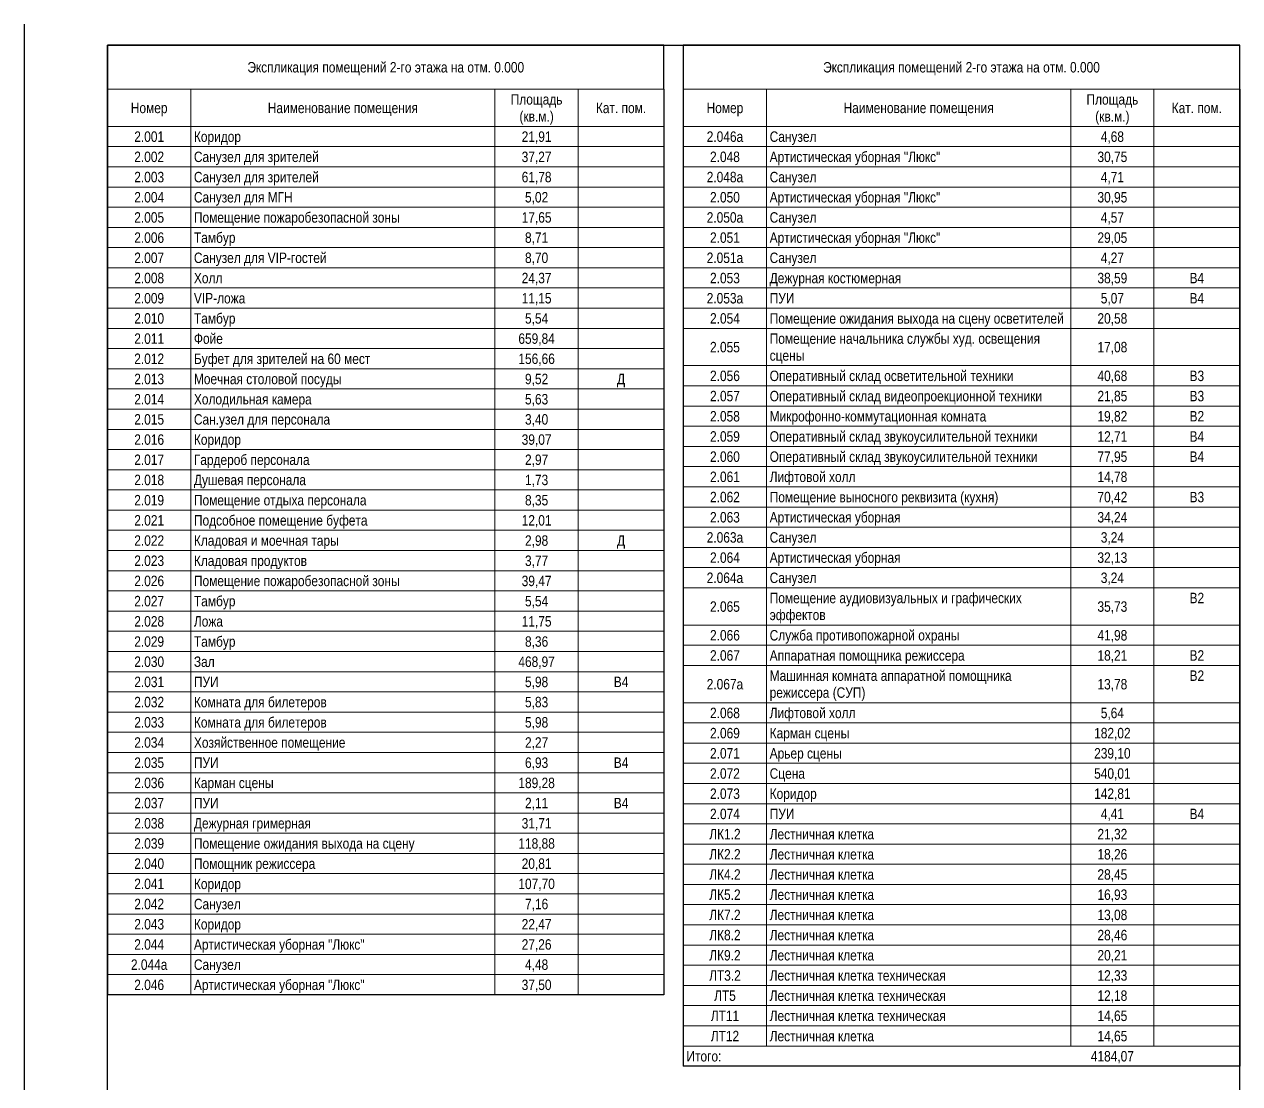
# Paper-space layout 'Экспликация 2 этаж' of a CAD drawing. Header units: millimetres. Extents: x 0 to 297, y 0 to 420.
# Drawn here: x 0 to 292, y 165.5 to 420 of the extents above; entities that cross this region are included whole.
import ezdxf

# ---------------------------------------------------------------- set-up
doc = ezdxf.new("R2010")
doc.units = ezdxf.units.MM
for name, color, linetype, lineweight in [('Графика спецификации', 7, 'Continuous', 9), ('Обычные линии', 7, 'Continuous', 25), ('Тонкие линии', 7, 'Continuous', 18)]:
    doc.layers.add(name, color=color, linetype=linetype, lineweight=lineweight)
doc.styles.add('Arial Narrow_3', font='Arial Narrow.ttf', dxfattribs={"height": 2.5})

psp = doc.layouts.new('Экспликация 2 этаж')

# ---------------------------------------------------------------- linework, layer by layer
for p, q in [((0, 420), (0, 0)), ((20, 5), (20, 415)), ((20, 415), (292, 415)), ((292, 5), (292, 415))]:
    psp.add_line(p, q)
at = {"layer": 'Обычные линии'}
for p, q in [((20, 415), (20, 404.42)), ((153.67, 415), (20, 415)), ((153.67, 404.42), (153.67, 415)), ((158.33, 415), (158.33, 404.42)), ((292, 415), (158.33, 415)), ((292, 404.42), (292, 415)), ((20, 404.42), (20, 186.83)), ((153.67, 404.42), (153.67, 186.83)), ((158.33, 404.42), (158.33, 169.68)), ((292, 404.42), (292, 169.68)), ((153.67, 186.83), (20, 186.83)), ((292, 169.68), (158.33, 169.68))]:
    psp.add_line(p, q, dxfattribs=at)
at = {"layer": 'Тонкие линии', "lineweight": 9}
for p, q in [((20, 404.42), (153.67, 404.42)), ((40, 404.42), (40, 395.46)), ((113.08, 404.42), (113.08, 395.46)), ((133.08, 404.42), (133.08, 395.46)), ((158.33, 404.42), (292, 404.42)), ((178.33, 404.42), (178.33, 395.46)), ((251.41, 404.42), (251.41, 395.46)), ((271.41, 404.42), (271.41, 395.46)), ((40, 395.46), (20, 395.46)), ((113.08, 395.46), (40, 395.46)), ((40, 395.46), (40, 390.61)), ((133.08, 395.46), (113.08, 395.46)), ((113.08, 395.46), (113.08, 390.61)), ((153.67, 395.46), (133.08, 395.46)), ((133.08, 395.46), (133.08, 390.61)), ((178.33, 395.46), (158.33, 395.46)), ((251.41, 395.46), (178.33, 395.46)), ((178.33, 395.46), (178.33, 390.61)), ((271.41, 395.46), (251.41, 395.46)), ((251.41, 395.46), (251.41, 390.61)), ((292, 395.46), (271.41, 395.46)), ((271.41, 395.46), (271.41, 390.61)), ((40, 390.61), (20, 390.61)), ((113.08, 390.61), (40, 390.61)), ((40, 390.61), (40, 385.76)), ((133.08, 390.61), (113.08, 390.61)), ((113.08, 390.61), (113.08, 385.76)), ((153.67, 390.61), (133.08, 390.61)), ((133.08, 390.61), (133.08, 385.76)), ((178.33, 390.61), (158.33, 390.61)), ((251.41, 390.61), (178.33, 390.61)), ((178.33, 390.61), (178.33, 385.76)), ((271.41, 390.61), (251.41, 390.61)), ((251.41, 390.61), (251.41, 385.76)), ((292, 390.61), (271.41, 390.61)), ((271.41, 390.61), (271.41, 385.76)), ((40, 385.76), (20, 385.76)), ((113.08, 385.76), (40, 385.76)), ((40, 385.76), (40, 380.91)), ((133.08, 385.76), (113.08, 385.76)), ((113.08, 385.76), (113.08, 380.91)), ((153.67, 385.76), (133.08, 385.76)), ((133.08, 385.76), (133.08, 380.91)), ((178.33, 385.76), (158.33, 385.76)), ((251.41, 385.76), (178.33, 385.76)), ((178.33, 385.76), (178.33, 380.91)), ((271.41, 385.76), (251.41, 385.76)), ((251.41, 385.76), (251.41, 380.91)), ((292, 385.76), (271.41, 385.76)), ((271.41, 385.76), (271.41, 380.91)), ((40, 380.91), (20, 380.91)), ((113.08, 380.91), (40, 380.91)), ((40, 380.91), (40, 376.06)), ((133.08, 380.91), (113.08, 380.91)), ((113.08, 380.91), (113.08, 376.06)), ((153.67, 380.91), (133.08, 380.91)), ((133.08, 380.91), (133.08, 376.06)), ((178.33, 380.91), (158.33, 380.91)), ((251.41, 380.91), (178.33, 380.91)), ((178.33, 380.91), (178.33, 376.06)), ((271.41, 380.91), (251.41, 380.91)), ((251.41, 380.91), (251.41, 376.06)), ((292, 380.91), (271.41, 380.91)), ((271.41, 380.91), (271.41, 376.06)), ((40, 376.06), (20, 376.06)), ((113.08, 376.06), (40, 376.06)), ((40, 376.06), (40, 371.2)), ((133.08, 376.06), (113.08, 376.06)), ((113.08, 376.06), (113.08, 371.2)), ((153.67, 376.06), (133.08, 376.06)), ((133.08, 376.06), (133.08, 371.2)), ((178.33, 376.06), (158.33, 376.06)), ((251.41, 376.06), (178.33, 376.06)), ((178.33, 376.06), (178.33, 371.2)), ((271.41, 376.06), (251.41, 376.06)), ((251.41, 376.06), (251.41, 371.2)), ((292, 376.06), (271.41, 376.06)), ((271.41, 376.06), (271.41, 371.2)), ((40, 371.2), (20, 371.2)), ((113.08, 371.2), (40, 371.2)), ((40, 371.2), (40, 366.35)), ((133.08, 371.2), (113.08, 371.2)), ((113.08, 371.2), (113.08, 366.35)), ((153.67, 371.2), (133.08, 371.2)), ((133.08, 371.2), (133.08, 366.35)), ((178.33, 371.2), (158.33, 371.2)), ((251.41, 371.2), (178.33, 371.2)), ((178.33, 371.2), (178.33, 366.35)), ((271.41, 371.2), (251.41, 371.2)), ((251.41, 371.2), (251.41, 366.35)), ((292, 371.2), (271.41, 371.2)), ((271.41, 371.2), (271.41, 366.35)), ((40, 366.35), (20, 366.35)), ((113.08, 366.35), (40, 366.35)), ((40, 366.35), (40, 361.5)), ((133.08, 366.35), (113.08, 366.35)), ((113.08, 366.35), (113.08, 361.5)), ((153.67, 366.35), (133.08, 366.35)), ((133.08, 366.35), (133.08, 361.5)), ((178.33, 366.35), (158.33, 366.35)), ((251.41, 366.35), (178.33, 366.35)), ((178.33, 366.35), (178.33, 361.5)), ((271.41, 366.35), (251.41, 366.35)), ((251.41, 366.35), (251.41, 361.5)), ((292, 366.35), (271.41, 366.35)), ((271.41, 366.35), (271.41, 361.5)), ((40, 361.5), (20, 361.5)), ((113.08, 361.5), (40, 361.5)), ((40, 361.5), (40, 356.65)), ((133.08, 361.5), (113.08, 361.5)), ((113.08, 361.5), (113.08, 356.65)), ((153.67, 361.5), (133.08, 361.5)), ((133.08, 361.5), (133.08, 356.65)), ((178.33, 361.5), (158.33, 361.5)), ((251.41, 361.5), (178.33, 361.5)), ((178.33, 361.5), (178.33, 356.65)), ((271.41, 361.5), (251.41, 361.5)), ((251.41, 361.5), (251.41, 356.65)), ((292, 361.5), (271.41, 361.5)), ((271.41, 361.5), (271.41, 356.65)), ((40, 356.65), (20, 356.65)), ((113.08, 356.65), (40, 356.65)), ((40, 356.65), (40, 351.8)), ((133.08, 356.65), (113.08, 356.65)), ((113.08, 356.65), (113.08, 351.8)), ((153.67, 356.65), (133.08, 356.65)), ((133.08, 356.65), (133.08, 351.8)), ((178.33, 356.65), (158.33, 356.65)), ((251.41, 356.65), (178.33, 356.65)), ((178.33, 356.65), (178.33, 351.8)), ((271.41, 356.65), (251.41, 356.65)), ((251.41, 356.65), (251.41, 351.8)), ((292, 356.65), (271.41, 356.65)), ((271.41, 356.65), (271.41, 351.8)), ((40, 351.8), (20, 351.8)), ((113.08, 351.8), (40, 351.8)), ((40, 351.8), (40, 346.94)), ((133.08, 351.8), (113.08, 351.8)), ((113.08, 351.8), (113.08, 346.94)), ((153.67, 351.8), (133.08, 351.8)), ((133.08, 351.8), (133.08, 346.94)), ((178.33, 351.8), (158.33, 351.8)), ((251.41, 351.8), (178.33, 351.8)), ((178.33, 351.8), (178.33, 346.94)), ((271.41, 351.8), (251.41, 351.8)), ((251.41, 351.8), (251.41, 346.94)), ((292, 351.8), (271.41, 351.8)), ((271.41, 351.8), (271.41, 346.94)), ((40, 346.94), (20, 346.94)), ((113.08, 346.94), (40, 346.94)), ((40, 346.94), (40, 342.09)), ((133.08, 346.94), (113.08, 346.94)), ((113.08, 346.94), (113.08, 342.09)), ((153.67, 346.94), (133.08, 346.94)), ((133.08, 346.94), (133.08, 342.09)), ((178.33, 346.94), (158.33, 346.94)), ((251.41, 346.94), (178.33, 346.94)), ((178.33, 346.94), (178.33, 337.99)), ((271.41, 346.94), (251.41, 346.94)), ((251.41, 346.94), (251.41, 337.99)), ((292, 346.94), (271.41, 346.94)), ((271.41, 346.94), (271.41, 337.99)), ((40, 342.09), (20, 342.09)), ((113.08, 342.09), (40, 342.09)), ((40, 342.09), (40, 337.24)), ((133.08, 342.09), (113.08, 342.09)), ((113.08, 342.09), (113.08, 337.24)), ((153.67, 342.09), (133.08, 342.09)), ((133.08, 342.09), (133.08, 337.24)), ((40, 337.24), (20, 337.24)), ((113.08, 337.24), (40, 337.24)), ((40, 337.24), (40, 332.39)), ((133.08, 337.24), (113.08, 337.24)), ((113.08, 337.24), (113.08, 332.39)), ((153.67, 337.24), (133.08, 337.24)), ((133.08, 337.24), (133.08, 332.39)), ((178.33, 337.99), (158.33, 337.99)), ((251.41, 337.99), (178.33, 337.99)), ((178.33, 337.99), (178.33, 333.14)), ((271.41, 337.99), (251.41, 337.99)), ((251.41, 337.99), (251.41, 333.14)), ((292, 337.99), (271.41, 337.99)), ((271.41, 337.99), (271.41, 333.14)), ((178.33, 333.14), (158.33, 333.14)), ((251.41, 333.14), (178.33, 333.14)), ((178.33, 333.14), (178.33, 328.29)), ((271.41, 333.14), (251.41, 333.14)), ((251.41, 333.14), (251.41, 328.29)), ((292, 333.14), (271.41, 333.14)), ((271.41, 333.14), (271.41, 328.29)), ((40, 332.39), (20, 332.39)), ((113.08, 332.39), (40, 332.39)), ((40, 332.39), (40, 327.54)), ((133.08, 332.39), (113.08, 332.39)), ((113.08, 332.39), (113.08, 327.54)), ((153.67, 332.39), (133.08, 332.39)), ((133.08, 332.39), (133.08, 327.54)), ((40, 327.54), (20, 327.54)), ((113.08, 327.54), (40, 327.54)), ((40, 327.54), (40, 322.69)), ((133.08, 327.54), (113.08, 327.54)), ((113.08, 327.54), (113.08, 322.69)), ((153.67, 327.54), (133.08, 327.54)), ((133.08, 327.54), (133.08, 322.69)), ((178.33, 328.29), (158.33, 328.29)), ((251.41, 328.29), (178.33, 328.29)), ((178.33, 328.29), (178.33, 323.44)), ((271.41, 328.29), (251.41, 328.29)), ((251.41, 328.29), (251.41, 323.44)), ((292, 328.29), (271.41, 328.29)), ((271.41, 328.29), (271.41, 323.44)), ((40, 322.69), (20, 322.69)), ((113.08, 322.69), (40, 322.69)), ((40, 322.69), (40, 317.83)), ((133.08, 322.69), (113.08, 322.69)), ((113.08, 322.69), (113.08, 317.83)), ((153.67, 322.69), (133.08, 322.69)), ((133.08, 322.69), (133.08, 317.83)), ((178.33, 323.44), (158.33, 323.44)), ((251.41, 323.44), (178.33, 323.44)), ((178.33, 323.44), (178.33, 318.58)), ((271.41, 323.44), (251.41, 323.44)), ((251.41, 323.44), (251.41, 318.58)), ((292, 323.44), (271.41, 323.44)), ((271.41, 323.44), (271.41, 318.58)), ((178.33, 318.58), (158.33, 318.58)), ((251.41, 318.58), (178.33, 318.58)), ((178.33, 318.58), (178.33, 313.73)), ((271.41, 318.58), (251.41, 318.58)), ((251.41, 318.58), (251.41, 313.73)), ((292, 318.58), (271.41, 318.58)), ((271.41, 318.58), (271.41, 313.73)), ((40, 317.83), (20, 317.83)), ((113.08, 317.83), (40, 317.83)), ((40, 317.83), (40, 312.98)), ((133.08, 317.83), (113.08, 317.83)), ((113.08, 317.83), (113.08, 312.98)), ((153.67, 317.83), (133.08, 317.83)), ((133.08, 317.83), (133.08, 312.98)), ((40, 312.98), (20, 312.98)), ((113.08, 312.98), (40, 312.98)), ((40, 312.98), (40, 308.13)), ((133.08, 312.98), (113.08, 312.98)), ((113.08, 312.98), (113.08, 308.13)), ((153.67, 312.98), (133.08, 312.98)), ((133.08, 312.98), (133.08, 308.13)), ((178.33, 313.73), (158.33, 313.73)), ((251.41, 313.73), (178.33, 313.73)), ((178.33, 313.73), (178.33, 308.88)), ((271.41, 313.73), (251.41, 313.73)), ((251.41, 313.73), (251.41, 308.88)), ((292, 313.73), (271.41, 313.73)), ((271.41, 313.73), (271.41, 308.88)), ((40, 308.13), (20, 308.13)), ((113.08, 308.13), (40, 308.13)), ((40, 308.13), (40, 303.28)), ((133.08, 308.13), (113.08, 308.13)), ((113.08, 308.13), (113.08, 303.28)), ((153.67, 308.13), (133.08, 308.13)), ((133.08, 308.13), (133.08, 303.28)), ((178.33, 308.88), (158.33, 308.88)), ((251.41, 308.88), (178.33, 308.88)), ((178.33, 308.88), (178.33, 304.03)), ((271.41, 308.88), (251.41, 308.88)), ((251.41, 308.88), (251.41, 304.03)), ((292, 308.88), (271.41, 308.88)), ((271.41, 308.88), (271.41, 304.03)), ((178.33, 304.03), (158.33, 304.03)), ((251.41, 304.03), (178.33, 304.03)), ((178.33, 304.03), (178.33, 299.18)), ((271.41, 304.03), (251.41, 304.03)), ((251.41, 304.03), (251.41, 299.18)), ((292, 304.03), (271.41, 304.03)), ((271.41, 304.03), (271.41, 299.18)), ((40, 303.28), (20, 303.28)), ((113.08, 303.28), (40, 303.28)), ((40, 303.28), (40, 298.43)), ((133.08, 303.28), (113.08, 303.28)), ((113.08, 303.28), (113.08, 298.43)), ((153.67, 303.28), (133.08, 303.28)), ((133.08, 303.28), (133.08, 298.43)), ((40, 298.43), (20, 298.43)), ((113.08, 298.43), (40, 298.43)), ((40, 298.43), (40, 293.57)), ((133.08, 298.43), (113.08, 298.43)), ((113.08, 298.43), (113.08, 293.57)), ((153.67, 298.43), (133.08, 298.43)), ((133.08, 298.43), (133.08, 293.57)), ((178.33, 299.18), (158.33, 299.18)), ((251.41, 299.18), (178.33, 299.18)), ((178.33, 299.18), (178.33, 294.32)), ((271.41, 299.18), (251.41, 299.18)), ((251.41, 299.18), (251.41, 294.32)), ((292, 299.18), (271.41, 299.18)), ((271.41, 299.18), (271.41, 294.32)), ((40, 293.57), (20, 293.57)), ((113.08, 293.57), (40, 293.57)), ((40, 293.57), (40, 288.72)), ((133.08, 293.57), (113.08, 293.57)), ((113.08, 293.57), (113.08, 288.72)), ((153.67, 293.57), (133.08, 293.57)), ((133.08, 293.57), (133.08, 288.72)), ((178.33, 294.32), (158.33, 294.32)), ((251.41, 294.32), (178.33, 294.32)), ((178.33, 294.32), (178.33, 289.47)), ((271.41, 294.32), (251.41, 294.32)), ((251.41, 294.32), (251.41, 289.47)), ((292, 294.32), (271.41, 294.32)), ((271.41, 294.32), (271.41, 289.47)), ((178.33, 289.47), (158.33, 289.47)), ((251.41, 289.47), (178.33, 289.47)), ((178.33, 289.47), (178.33, 284.62)), ((271.41, 289.47), (251.41, 289.47)), ((251.41, 289.47), (251.41, 284.62)), ((292, 289.47), (271.41, 289.47)), ((271.41, 289.47), (271.41, 284.62)), ((40, 288.72), (20, 288.72)), ((113.08, 288.72), (40, 288.72)), ((40, 288.72), (40, 283.87)), ((133.08, 288.72), (113.08, 288.72)), ((113.08, 288.72), (113.08, 283.87)), ((153.67, 288.72), (133.08, 288.72)), ((133.08, 288.72), (133.08, 283.87)), ((40, 283.87), (20, 283.87)), ((113.08, 283.87), (40, 283.87)), ((40, 283.87), (40, 279.02)), ((133.08, 283.87), (113.08, 283.87)), ((113.08, 283.87), (113.08, 279.02)), ((153.67, 283.87), (133.08, 283.87)), ((133.08, 283.87), (133.08, 279.02)), ((178.33, 284.62), (158.33, 284.62)), ((251.41, 284.62), (178.33, 284.62)), ((178.33, 284.62), (178.33, 275.67)), ((271.41, 284.62), (251.41, 284.62)), ((251.41, 284.62), (251.41, 275.67)), ((292, 284.62), (271.41, 284.62)), ((271.41, 284.62), (271.41, 275.67)), ((40, 279.02), (20, 279.02)), ((113.08, 279.02), (40, 279.02)), ((40, 279.02), (40, 274.17)), ((133.08, 279.02), (113.08, 279.02)), ((113.08, 279.02), (113.08, 274.17)), ((153.67, 279.02), (133.08, 279.02)), ((133.08, 279.02), (133.08, 274.17)), ((178.33, 275.67), (158.33, 275.67)), ((251.41, 275.67), (178.33, 275.67)), ((178.33, 275.67), (178.33, 270.81)), ((271.41, 275.67), (251.41, 275.67)), ((251.41, 275.67), (251.41, 270.81)), ((292, 275.67), (271.41, 275.67)), ((271.41, 275.67), (271.41, 270.81)), ((40, 274.17), (20, 274.17)), ((113.08, 274.17), (40, 274.17)), ((40, 274.17), (40, 269.31)), ((133.08, 274.17), (113.08, 274.17)), ((113.08, 274.17), (113.08, 269.31)), ((153.67, 274.17), (133.08, 274.17)), ((133.08, 274.17), (133.08, 269.31)), ((40, 269.31), (20, 269.31)), ((113.08, 269.31), (40, 269.31)), ((40, 269.31), (40, 264.46)), ((133.08, 269.31), (113.08, 269.31)), ((113.08, 269.31), (113.08, 264.46)), ((153.67, 269.31), (133.08, 269.31)), ((133.08, 269.31), (133.08, 264.46)), ((178.33, 270.81), (158.33, 270.81)), ((251.41, 270.81), (178.33, 270.81)), ((178.33, 270.81), (178.33, 265.96)), ((271.41, 270.81), (251.41, 270.81)), ((251.41, 270.81), (251.41, 265.96)), ((292, 270.81), (271.41, 270.81)), ((271.41, 270.81), (271.41, 265.96)), ((178.33, 265.96), (158.33, 265.96)), ((251.41, 265.96), (178.33, 265.96)), ((178.33, 265.96), (178.33, 257.01)), ((271.41, 265.96), (251.41, 265.96)), ((251.41, 265.96), (251.41, 257.01)), ((292, 265.96), (271.41, 265.96)), ((271.41, 265.96), (271.41, 257.01)), ((40, 264.46), (20, 264.46)), ((113.08, 264.46), (40, 264.46)), ((40, 264.46), (40, 259.61)), ((133.08, 264.46), (113.08, 264.46)), ((113.08, 264.46), (113.08, 259.61)), ((153.67, 264.46), (133.08, 264.46)), ((133.08, 264.46), (133.08, 259.61)), ((40, 259.61), (20, 259.61)), ((113.08, 259.61), (40, 259.61)), ((40, 259.61), (40, 254.76)), ((133.08, 259.61), (113.08, 259.61)), ((113.08, 259.61), (113.08, 254.76)), ((153.67, 259.61), (133.08, 259.61)), ((133.08, 259.61), (133.08, 254.76)), ((178.33, 257.01), (158.33, 257.01)), ((251.41, 257.01), (178.33, 257.01)), ((178.33, 257.01), (178.33, 252.16)), ((271.41, 257.01), (251.41, 257.01)), ((251.41, 257.01), (251.41, 252.16)), ((292, 257.01), (271.41, 257.01)), ((271.41, 257.01), (271.41, 252.16)), ((40, 254.76), (20, 254.76)), ((113.08, 254.76), (40, 254.76)), ((40, 254.76), (40, 249.91)), ((133.08, 254.76), (113.08, 254.76)), ((113.08, 254.76), (113.08, 249.91)), ((153.67, 254.76), (133.08, 254.76)), ((133.08, 254.76), (133.08, 249.91)), ((178.33, 252.16), (158.33, 252.16)), ((251.41, 252.16), (178.33, 252.16)), ((178.33, 252.16), (178.33, 247.31)), ((271.41, 252.16), (251.41, 252.16)), ((251.41, 252.16), (251.41, 247.31)), ((292, 252.16), (271.41, 252.16)), ((271.41, 252.16), (271.41, 247.31)), ((40, 249.91), (20, 249.91)), ((113.08, 249.91), (40, 249.91)), ((40, 249.91), (40, 245.06)), ((133.08, 249.91), (113.08, 249.91)), ((113.08, 249.91), (113.08, 245.06)), ((153.67, 249.91), (133.08, 249.91)), ((133.08, 249.91), (133.08, 245.06)), ((178.33, 247.31), (158.33, 247.31)), ((251.41, 247.31), (178.33, 247.31)), ((178.33, 247.31), (178.33, 242.45)), ((271.41, 247.31), (251.41, 247.31)), ((251.41, 247.31), (251.41, 242.45)), ((292, 247.31), (271.41, 247.31)), ((271.41, 247.31), (271.41, 242.45)), ((40, 245.06), (20, 245.06)), ((113.08, 245.06), (40, 245.06)), ((40, 245.06), (40, 240.2)), ((133.08, 245.06), (113.08, 245.06)), ((113.08, 245.06), (113.08, 240.2)), ((153.67, 245.06), (133.08, 245.06)), ((133.08, 245.06), (133.08, 240.2)), ((178.33, 242.45), (158.33, 242.45)), ((251.41, 242.45), (178.33, 242.45)), ((178.33, 242.45), (178.33, 237.6)), ((271.41, 242.45), (251.41, 242.45)), ((251.41, 242.45), (251.41, 237.6)), ((292, 242.45), (271.41, 242.45)), ((271.41, 242.45), (271.41, 237.6)), ((40, 240.2), (20, 240.2)), ((113.08, 240.2), (40, 240.2)), ((40, 240.2), (40, 235.35)), ((133.08, 240.2), (113.08, 240.2)), ((113.08, 240.2), (113.08, 235.35)), ((153.67, 240.2), (133.08, 240.2)), ((133.08, 240.2), (133.08, 235.35)), ((178.33, 237.6), (158.33, 237.6)), ((251.41, 237.6), (178.33, 237.6)), ((178.33, 237.6), (178.33, 232.75)), ((271.41, 237.6), (251.41, 237.6)), ((251.41, 237.6), (251.41, 232.75)), ((292, 237.6), (271.41, 237.6)), ((271.41, 237.6), (271.41, 232.75)), ((40, 235.35), (20, 235.35)), ((113.08, 235.35), (40, 235.35)), ((40, 235.35), (40, 230.5)), ((133.08, 235.35), (113.08, 235.35)), ((113.08, 235.35), (113.08, 230.5)), ((153.67, 235.35), (133.08, 235.35)), ((133.08, 235.35), (133.08, 230.5)), ((178.33, 232.75), (158.33, 232.75)), ((251.41, 232.75), (178.33, 232.75)), ((178.33, 232.75), (178.33, 227.9)), ((271.41, 232.75), (251.41, 232.75)), ((251.41, 232.75), (251.41, 227.9)), ((292, 232.75), (271.41, 232.75)), ((271.41, 232.75), (271.41, 227.9)), ((40, 230.5), (20, 230.5)), ((113.08, 230.5), (40, 230.5)), ((40, 230.5), (40, 225.65)), ((133.08, 230.5), (113.08, 230.5)), ((113.08, 230.5), (113.08, 225.65)), ((153.67, 230.5), (133.08, 230.5)), ((133.08, 230.5), (133.08, 225.65)), ((178.33, 227.9), (158.33, 227.9)), ((251.41, 227.9), (178.33, 227.9)), ((178.33, 227.9), (178.33, 223.05)), ((271.41, 227.9), (251.41, 227.9)), ((251.41, 227.9), (251.41, 223.05)), ((292, 227.9), (271.41, 227.9)), ((271.41, 227.9), (271.41, 223.05)), ((40, 225.65), (20, 225.65)), ((113.08, 225.65), (40, 225.65)), ((40, 225.65), (40, 220.8)), ((133.08, 225.65), (113.08, 225.65)), ((113.08, 225.65), (113.08, 220.8)), ((153.67, 225.65), (133.08, 225.65)), ((133.08, 225.65), (133.08, 220.8)), ((178.33, 223.05), (158.33, 223.05)), ((251.41, 223.05), (178.33, 223.05)), ((178.33, 223.05), (178.33, 218.19)), ((271.41, 223.05), (251.41, 223.05)), ((251.41, 223.05), (251.41, 218.19)), ((292, 223.05), (271.41, 223.05)), ((271.41, 223.05), (271.41, 218.19)), ((40, 220.8), (20, 220.8)), ((113.08, 220.8), (40, 220.8)), ((40, 220.8), (40, 215.94)), ((133.08, 220.8), (113.08, 220.8)), ((113.08, 220.8), (113.08, 215.94)), ((153.67, 220.8), (133.08, 220.8)), ((133.08, 220.8), (133.08, 215.94)), ((178.33, 218.19), (158.33, 218.19)), ((251.41, 218.19), (178.33, 218.19)), ((178.33, 218.19), (178.33, 213.34)), ((271.41, 218.19), (251.41, 218.19)), ((251.41, 218.19), (251.41, 213.34)), ((292, 218.19), (271.41, 218.19)), ((271.41, 218.19), (271.41, 213.34)), ((40, 215.94), (20, 215.94)), ((113.08, 215.94), (40, 215.94)), ((40, 215.94), (40, 211.09)), ((133.08, 215.94), (113.08, 215.94)), ((113.08, 215.94), (113.08, 211.09)), ((153.67, 215.94), (133.08, 215.94)), ((133.08, 215.94), (133.08, 211.09)), ((178.33, 213.34), (158.33, 213.34)), ((251.41, 213.34), (178.33, 213.34)), ((178.33, 213.34), (178.33, 208.49)), ((271.41, 213.34), (251.41, 213.34)), ((251.41, 213.34), (251.41, 208.49)), ((292, 213.34), (271.41, 213.34)), ((271.41, 213.34), (271.41, 208.49)), ((40, 211.09), (20, 211.09)), ((113.08, 211.09), (40, 211.09)), ((40, 211.09), (40, 206.24)), ((133.08, 211.09), (113.08, 211.09)), ((113.08, 211.09), (113.08, 206.24)), ((153.67, 211.09), (133.08, 211.09)), ((133.08, 211.09), (133.08, 206.24)), ((178.33, 208.49), (158.33, 208.49)), ((251.41, 208.49), (178.33, 208.49)), ((178.33, 208.49), (178.33, 203.64)), ((271.41, 208.49), (251.41, 208.49)), ((251.41, 208.49), (251.41, 203.64)), ((292, 208.49), (271.41, 208.49)), ((271.41, 208.49), (271.41, 203.64)), ((40, 206.24), (20, 206.24)), ((113.08, 206.24), (40, 206.24)), ((40, 206.24), (40, 201.39)), ((133.08, 206.24), (113.08, 206.24)), ((113.08, 206.24), (113.08, 201.39)), ((153.67, 206.24), (133.08, 206.24)), ((133.08, 206.24), (133.08, 201.39)), ((178.33, 203.64), (158.33, 203.64)), ((251.41, 203.64), (178.33, 203.64)), ((178.33, 203.64), (178.33, 198.79)), ((271.41, 203.64), (251.41, 203.64)), ((251.41, 203.64), (251.41, 198.79)), ((292, 203.64), (271.41, 203.64)), ((271.41, 203.64), (271.41, 198.79)), ((40, 201.39), (20, 201.39)), ((113.08, 201.39), (40, 201.39)), ((40, 201.39), (40, 196.54)), ((133.08, 201.39), (113.08, 201.39)), ((113.08, 201.39), (113.08, 196.54)), ((153.67, 201.39), (133.08, 201.39)), ((133.08, 201.39), (133.08, 196.54)), ((178.33, 198.79), (158.33, 198.79)), ((251.41, 198.79), (178.33, 198.79)), ((178.33, 198.79), (178.33, 193.94)), ((271.41, 198.79), (251.41, 198.79)), ((251.41, 198.79), (251.41, 193.94)), ((292, 198.79), (271.41, 198.79)), ((271.41, 198.79), (271.41, 193.94)), ((40, 196.54), (20, 196.54)), ((113.08, 196.54), (40, 196.54)), ((40, 196.54), (40, 191.69)), ((133.08, 196.54), (113.08, 196.54)), ((113.08, 196.54), (113.08, 191.69)), ((153.67, 196.54), (133.08, 196.54)), ((133.08, 196.54), (133.08, 191.69)), ((178.33, 193.94), (158.33, 193.94)), ((251.41, 193.94), (178.33, 193.94)), ((178.33, 193.94), (178.33, 189.08)), ((271.41, 193.94), (251.41, 193.94)), ((251.41, 193.94), (251.41, 189.08)), ((292, 193.94), (271.41, 193.94)), ((271.41, 193.94), (271.41, 189.08)), ((40, 191.69), (20, 191.69)), ((113.08, 191.69), (40, 191.69)), ((40, 191.69), (40, 186.83)), ((133.08, 191.69), (113.08, 191.69)), ((113.08, 191.69), (113.08, 186.83)), ((153.67, 191.69), (133.08, 191.69)), ((133.08, 191.69), (133.08, 186.83)), ((178.33, 189.08), (158.33, 189.08)), ((251.41, 189.08), (178.33, 189.08)), ((178.33, 189.08), (178.33, 184.23)), ((271.41, 189.08), (251.41, 189.08)), ((251.41, 189.08), (251.41, 184.23)), ((292, 189.08), (271.41, 189.08)), ((271.41, 189.08), (271.41, 184.23)), ((178.33, 184.23), (158.33, 184.23)), ((251.41, 184.23), (178.33, 184.23)), ((178.33, 184.23), (178.33, 179.38)), ((271.41, 184.23), (251.41, 184.23)), ((251.41, 184.23), (251.41, 179.38)), ((292, 184.23), (271.41, 184.23)), ((271.41, 184.23), (271.41, 179.38)), ((178.33, 179.38), (158.33, 179.38)), ((251.41, 179.38), (178.33, 179.38)), ((178.33, 179.38), (178.33, 174.53)), ((271.41, 179.38), (251.41, 179.38)), ((251.41, 179.38), (251.41, 174.53)), ((292, 179.38), (271.41, 179.38)), ((271.41, 179.38), (271.41, 174.53)), ((178.33, 174.53), (158.33, 174.53)), ((251.41, 174.53), (178.33, 174.53)), ((271.41, 174.53), (251.41, 174.53)), ((292, 174.53), (271.41, 174.53))]:
    psp.add_line(p, q, dxfattribs=at)

# ---------------------------------------------------------------- texts
at = {"layer": 'Графика спецификации', "char_height": 2.5, "line_spacing_factor": 0.974696, "style": 'Arial Narrow_3'}
for s, insert, width, attachment_point in [('Экспликация помещений 2-го этажа на отм. 0.000', (86.84, 410.93), 79.7039, 2), ('Экспликация помещений 2-го этажа на отм. 0.000', (225.16, 410.93), 79.7039, 2), ('Площадь\\P(кв.м.)', (123.08, 403.21), 14.9215, 2), ('Площадь\\P(кв.м.)', (261.41, 403.21), 14.9215, 2), ('Номер', (30, 401.16), 10.5617, 2), ('Наименование помещения', (76.54, 401.16), 43.3214, 2), ('Кат. пом.', (143.37, 401.16), 14.4609, 2), ('Номер', (168.33, 401.16), 10.5617, 2), ('Наименование помещения', (214.87, 401.16), 43.3214, 2), ('Кат. пом.', (281.7, 401.16), 14.4609, 2), ('2.001', (30, 394.26), 8.566, 2), ('Коридор', (40.75, 394.26), 13.5398, 1), ('21,91', (123.08, 394.26), 8.566, 2), ('2.046а', (168.33, 394.26), 10.4696, 2), ('Санузел', (179.08, 394.26), 13.4784, 1), ('4,68', (261.41, 394.26), 6.6625, 2), ('2.002', (30, 389.41), 8.566, 2), ('Санузел для зрителей', (40.75, 389.41), 35.922, 1), ('37,27', (123.08, 389.41), 8.566, 2), ('2.048', (168.33, 389.41), 8.566, 2), ('Артистическая уборная "Люкс"', (179.08, 389.41), 49.247, 1), ('30,75', (261.41, 389.41), 8.566, 2), ('2.003', (30, 384.55), 8.566, 2), ('Санузел для зрителей', (40.75, 384.55), 35.922, 1), ('61,78', (123.08, 384.55), 8.566, 2), ('2.048а', (168.33, 384.55), 10.4696, 2), ('Санузел', (179.08, 384.55), 13.4784, 1), ('4,71', (261.41, 384.55), 6.6625, 2), ('2.004', (30, 379.7), 8.566, 2), ('Санузел для МГН', (40.75, 379.7), 28.4613, 1), ('5,02', (123.08, 379.7), 6.6625, 2), ('2.050', (168.33, 379.7), 8.566, 2), ('Артистическая уборная "Люкс"', (179.08, 379.7), 49.247, 1), ('30,95', (261.41, 379.7), 8.566, 2), ('2.005', (30, 374.85), 8.566, 2), ('Помещение пожаробезопасной зоны', (40.75, 374.85), 59.3174, 1), ('17,65', (123.08, 374.85), 8.566, 2), ('2.050а', (168.33, 374.85), 10.4696, 2), ('Санузел', (179.08, 374.85), 13.4784, 1), ('4,57', (261.41, 374.85), 6.6625, 2), ('2.006', (30, 370), 8.566, 2), ('Тамбур', (40.75, 370), 11.974, 1), ('8,71', (123.08, 370), 6.6625, 2), ('2.051', (168.33, 370), 8.566, 2), ('Артистическая уборная "Люкс"', (179.08, 370), 49.247, 1), ('29,05', (261.41, 370), 8.566, 2), ('2.007', (30, 365.15), 8.566, 2), ('Санузел для VIP-гостей', (40.75, 365.15), 38.194, 1), ('8,70', (123.08, 365.15), 6.6625, 2), ('2.051а', (168.33, 365.15), 10.4696, 2), ('Санузел', (179.08, 365.15), 13.4784, 1), ('4,27', (261.41, 365.15), 6.6625, 2), ('2.008', (30, 360.29), 8.566, 2), ('Холл', (40.75, 360.29), 8.1976, 1), ('24,37', (123.08, 360.29), 8.566, 2), ('2.053', (168.33, 360.29), 8.566, 2), ('Дежурная костюмерная', (179.08, 360.29), 37.9177, 1), ('38,59', (261.41, 360.29), 8.566, 2), ('В4', (281.7, 360.29), 4.2063, 2), ('2.009', (30, 355.44), 8.566, 2), ('VIP-ложа', (40.75, 355.44), 14.7987, 1), ('11,15', (123.08, 355.44), 8.566, 2), ('2.053а', (168.33, 355.44), 10.4696, 2), ('ПУИ', (179.08, 355.44), 7.1537, 1), ('5,07', (261.41, 355.44), 6.6625, 2), ('В4', (281.7, 355.44), 4.2063, 2), ('2.010', (30, 350.59), 8.566, 2), ('Тамбур', (40.75, 350.59), 11.974, 1), ('5,54', (123.08, 350.59), 6.6625, 2), ('2.054', (168.33, 350.59), 8.566, 2), ('Помещение ожидания выхода на сцену осветителей', (179.08, 350.59), 84.7392, 1), ('20,58', (261.41, 350.59), 8.566, 2), ('2.011', (30, 345.74), 8.566, 2), ('Фойе', (40.75, 345.74), 8.3204, 1), ('659,84', (123.08, 345.74), 10.4696, 2), ('Помещение начальника службы худ. освещения\\Pсцены', (179.08, 345.74), 77.9846, 1), ('2.055', (168.33, 343.69), 8.566, 2), ('17,08', (261.41, 343.69), 8.566, 2), ('2.012', (30, 340.89), 8.566, 2), ('Буфет для зрителей на 60 мест', (40.75, 340.89), 50.7514, 1), ('156,66', (123.08, 340.89), 10.4696, 2), ('2.013', (30, 336.04), 8.566, 2), ('Моечная столовой посуды', (40.75, 336.04), 42.6152, 1), ('9,52', (123.08, 336.04), 6.6625, 2), ('\\fArial Narrow|b0|i0|c204|p34|;Д', (143.37, 336.04), 2.3334, 2), ('2.056', (168.33, 336.79), 8.566, 2), ('Оперативный склад осветительной техники', (179.08, 336.79), 70.2782, 1), ('40,68', (261.41, 336.79), 8.566, 2), ('В3', (281.7, 336.79), 4.2063, 2), ('2.014', (30, 331.18), 8.566, 2), ('Холодильная камера', (40.75, 331.18), 33.9571, 1), ('5,63', (123.08, 331.18), 6.6625, 2), ('2.057', (168.33, 331.93), 8.566, 2), ('Оперативный склад видеопроекционной техники', (179.08, 331.93), 78.5065, 1), ('21,85', (261.41, 331.93), 8.566, 2), ('В3', (281.7, 331.93), 4.2063, 2), ('2.058', (168.33, 327.08), 8.566, 2), ('Микрофонно-коммутационная комната', (179.08, 327.08), 62.4184, 1), ('19,82', (261.41, 327.08), 8.566, 2), ('В2', (281.7, 327.08), 4.2063, 2), ('2.015', (30, 326.33), 8.566, 2), ('Сан.узел для персонала', (40.75, 326.33), 39.2072, 1), ('3,40', (123.08, 326.33), 6.6625, 2), ('2.016', (30, 321.48), 8.566, 2), ('Коридор', (40.75, 321.48), 13.5398, 1), ('39,07', (123.08, 321.48), 8.566, 2), ('2.059', (168.33, 322.23), 8.566, 2), ('Оперативный склад звукоусилительной техники', (179.08, 322.23), 77.2477, 1), ('12,71', (261.41, 322.23), 8.566, 2), ('В4', (281.7, 322.23), 4.2063, 2), ('2.017', (30, 316.63), 8.566, 2), ('Гардероб персонала', (40.75, 316.63), 33.2816, 1), ('2,97', (123.08, 316.63), 6.6625, 2), ('2.060', (168.33, 317.38), 8.566, 2), ('Оперативный склад звукоусилительной техники', (179.08, 317.38), 77.2477, 1), ('77,95', (261.41, 317.38), 8.566, 2), ('В4', (281.7, 317.38), 4.2063, 2), ('2.061', (168.33, 312.53), 8.566, 2), ('Лифтовой холл', (179.08, 312.53), 24.7156, 1), ('14,78', (261.41, 312.53), 8.566, 2), ('2.018', (30, 311.78), 8.566, 2), ('Душевая персонала', (40.75, 311.78), 32.2991, 1), ('1,73', (123.08, 311.78), 6.6625, 2), ('2.019', (30, 306.92), 8.566, 2), ('Помещение отдыха персонала', (40.75, 306.92), 49.7075, 1), ('8,35', (123.08, 306.92), 6.6625, 2), ('2.062', (168.33, 307.67), 8.566, 2), ('Помещение выносного реквизита (кухня)', (179.08, 307.67), 65.9492, 1), ('70,42', (261.41, 307.67), 8.566, 2), ('В3', (281.7, 307.67), 4.2063, 2), ('2.021', (30, 302.07), 8.566, 2), ('Подсобное помещение буфета', (40.75, 302.07), 49.9838, 1), ('12,01', (123.08, 302.07), 8.566, 2), ('2.063', (168.33, 302.82), 8.566, 2), ('Артистическая уборная', (179.08, 302.82), 37.7642, 1), ('34,24', (261.41, 302.82), 8.566, 2), ('2.063а', (168.33, 297.97), 10.4696, 2), ('Санузел', (179.08, 297.97), 13.4784, 1), ('3,24', (261.41, 297.97), 6.6625, 2), ('2.022', (30, 297.22), 8.566, 2), ('Кладовая и моечная тары', (40.75, 297.22), 41.8169, 1), ('2,98', (123.08, 297.22), 6.6625, 2), ('\\fArial Narrow|b0|i0|c204|p34|;Д', (143.37, 297.22), 2.3334, 2), ('2.023', (30, 292.37), 8.566, 2), ('Кладовая продуктов', (40.75, 292.37), 32.5755, 1), ('3,77', (123.08, 292.37), 6.6625, 2), ('2.064', (168.33, 293.12), 8.566, 2), ('Артистическая уборная', (179.08, 293.12), 37.7642, 1), ('32,13', (261.41, 293.12), 8.566, 2), ('2.026', (30, 287.52), 8.566, 2), ('Помещение пожаробезопасной зоны', (40.75, 287.52), 59.3174, 1), ('39,47', (123.08, 287.52), 8.566, 2), ('2.064а', (168.33, 288.27), 10.4696, 2), ('Санузел', (179.08, 288.27), 13.4784, 1), ('3,24', (261.41, 288.27), 6.6625, 2), ('Помещение аудиовизуальных и графических\\Pэффектов', (179.08, 283.42), 72.7651, 1), ('В2', (281.7, 283.42), 4.2063, 2), ('2.027', (30, 282.67), 8.566, 2), ('Тамбур', (40.75, 282.67), 11.974, 1), ('5,54', (123.08, 282.67), 6.6625, 2), ('2.065', (168.33, 281.36), 8.566, 2), ('35,73', (261.41, 281.36), 8.566, 2), ('2.028', (30, 277.81), 8.566, 2), ('Ложа', (40.75, 277.81), 8.3818, 1), ('11,75', (123.08, 277.81), 8.566, 2), ('2.066', (168.33, 274.46), 8.566, 2), ('Служба противопожарной охраны', (179.08, 274.46), 54.712, 1), ('41,98', (261.41, 274.46), 8.566, 2), ('2.029', (30, 272.96), 8.566, 2), ('Тамбур', (40.75, 272.96), 11.974, 1), ('8,36', (123.08, 272.96), 6.6625, 2), ('2.067', (168.33, 269.61), 8.566, 2), ('Аппаратная помощника режиссера', (179.08, 269.61), 56.2164, 1), ('18,21', (261.41, 269.61), 8.566, 2), ('В2', (281.7, 269.61), 4.2063, 2), ('2.030', (30, 268.11), 8.566, 2), ('Зал', (40.75, 268.11), 5.987, 1), ('468,97', (123.08, 268.11), 10.4696, 2), ('2.031', (30, 263.26), 8.566, 2), ('ПУИ', (40.75, 263.26), 7.1537, 1), ('5,98', (123.08, 263.26), 6.6625, 2), ('В4', (143.37, 263.26), 4.2063, 2), ('Машинная комната аппаратной помощника\\Pрежиссера (СУП)', (179.08, 264.76), 69.7256, 1), ('В2', (281.7, 264.76), 4.2063, 2), ('2.067а', (168.33, 262.71), 10.4696, 2), ('13,78', (261.41, 262.71), 8.566, 2), ('2.032', (30, 258.41), 8.566, 2), ('Комната для билетеров', (40.75, 258.41), 38.2247, 1), ('5,83', (123.08, 258.41), 6.6625, 2), ('2.068', (168.33, 255.8), 8.566, 2), ('Лифтовой холл', (179.08, 255.8), 24.7156, 1), ('5,64', (261.41, 255.8), 6.6625, 2), ('2.033', (30, 253.55), 8.566, 2), ('Комната для билетеров', (40.75, 253.55), 38.2247, 1), ('5,98', (123.08, 253.55), 6.6625, 2), ('2.034', (30, 248.7), 8.566, 2), ('Хозяйственное помещение', (40.75, 248.7), 43.6591, 1), ('2,27', (123.08, 248.7), 6.6625, 2), ('2.069', (168.33, 250.95), 8.566, 2), ('Карман сцены', (179.08, 250.95), 22.9962, 1), ('182,02', (261.41, 250.95), 10.4696, 2), ('2.071', (168.33, 246.1), 8.566, 2), ('Арьер сцены', (179.08, 246.1), 20.8471, 1), ('239,10', (261.41, 246.1), 10.4696, 2), ('2.035', (30, 243.85), 8.566, 2), ('ПУИ', (40.75, 243.85), 7.1537, 1), ('6,93', (123.08, 243.85), 6.6625, 2), ('В4', (143.37, 243.85), 4.2063, 2), ('2.072', (168.33, 241.25), 8.566, 2), ('Сцена', (179.08, 241.25), 10.1626, 1), ('540,01', (261.41, 241.25), 10.4696, 2), ('2.036', (30, 239), 8.566, 2), ('Карман сцены', (40.75, 239), 22.9962, 1), ('189,28', (123.08, 239), 10.4696, 2), ('2.037', (30, 234.15), 8.566, 2), ('ПУИ', (40.75, 234.15), 7.1537, 1), ('2,11', (123.08, 234.15), 6.6625, 2), ('В4', (143.37, 234.15), 4.2063, 2), ('2.073', (168.33, 236.4), 8.566, 2), ('Коридор', (179.08, 236.4), 13.5398, 1), ('142,81', (261.41, 236.4), 10.4696, 2), ('2.074', (168.33, 231.54), 8.566, 2), ('ПУИ', (179.08, 231.54), 7.1537, 1), ('4,41', (261.41, 231.54), 6.6625, 2), ('В4', (281.7, 231.54), 4.2063, 2), ('2.038', (30, 229.29), 8.566, 2), ('Дежурная гримерная', (40.75, 229.29), 33.7422, 1), ('31,71', (123.08, 229.29), 8.566, 2), ('ЛК1.2', (168.33, 226.69), 9.0266, 2), ('Лестничная клетка', (179.08, 226.69), 30.1192, 1), ('21,32', (261.41, 226.69), 8.566, 2), ('2.039', (30, 224.44), 8.566, 2), ('Помещение ожидания выхода на сцену', (40.75, 224.44), 63.6465, 1), ('118,88', (123.08, 224.44), 10.4696, 2), ('2.040', (30, 219.59), 8.566, 2), ('Помощник режиссера', (40.75, 219.59), 34.9703, 1), ('20,81', (123.08, 219.59), 8.566, 2), ('ЛК2.2', (168.33, 221.84), 9.0266, 2), ('Лестничная клетка', (179.08, 221.84), 30.1192, 1), ('18,26', (261.41, 221.84), 8.566, 2), ('ЛК4.2', (168.33, 216.99), 9.0266, 2), ('Лестничная клетка', (179.08, 216.99), 30.1192, 1), ('28,45', (261.41, 216.99), 8.566, 2), ('2.041', (30, 214.74), 8.566, 2), ('Коридор', (40.75, 214.74), 13.5398, 1), ('107,70', (123.08, 214.74), 10.4696, 2), ('ЛК5.2', (168.33, 212.14), 9.0266, 2), ('Лестничная клетка', (179.08, 212.14), 30.1192, 1), ('16,93', (261.41, 212.14), 8.566, 2), ('2.042', (30, 209.89), 8.566, 2), ('Санузел', (40.75, 209.89), 13.4784, 1), ('7,16', (123.08, 209.89), 6.6625, 2), ('ЛК7.2', (168.33, 207.29), 9.0266, 2), ('13,08', (261.41, 207.29), 8.566, 2), ('2.043', (30, 205.04), 8.566, 2), ('Коридор', (40.75, 205.04), 13.5398, 1), ('22,47', (123.08, 205.04), 8.566, 2), ('Лестничная клетка', (179.08, 207.29), 30.1192, 1), ('ЛК8.2', (168.33, 202.43), 9.0266, 2), ('Лестничная клетка', (179.08, 202.43), 30.1192, 1), ('28,46', (261.41, 202.43), 8.566, 2), ('2.044', (30, 200.18), 8.566, 2), ('Артистическая уборная "Люкс"', (40.75, 200.18), 49.247, 1), ('27,26', (123.08, 200.18), 8.566, 2), ('ЛК9.2', (168.33, 197.58), 9.0266, 2), ('Лестничная клетка', (179.08, 197.58), 30.1192, 1), ('20,21', (261.41, 197.58), 8.566, 2), ('2.044а', (30, 195.33), 10.4696, 2), ('Санузел', (40.75, 195.33), 13.4784, 1), ('4,48', (123.08, 195.33), 6.6625, 2), ('ЛТ3.2', (168.33, 192.73), 9.1494, 2), ('Лестничная клетка техническая', (179.08, 192.73), 50.8128, 1), ('12,33', (261.41, 192.73), 8.566, 2), ('2.046', (30, 190.48), 8.566, 2), ('Артистическая уборная "Люкс"', (40.75, 190.48), 49.247, 1), ('37,50', (123.08, 190.48), 8.566, 2), ('ЛТ5', (168.33, 187.88), 6.294, 2), ('Лестничная клетка техническая', (179.08, 187.88), 50.8128, 1), ('12,18', (261.41, 187.88), 8.566, 2), ('ЛТ11', (168.33, 183.03), 8.1976, 2), ('Лестничная клетка техническая', (179.08, 183.03), 50.8128, 1), ('14,65', (261.41, 183.03), 8.566, 2), ('ЛТ12', (168.33, 178.17), 8.1976, 2), ('Лестничная клетка', (179.08, 178.17), 30.1192, 1), ('14,65', (261.41, 178.17), 8.566, 2), ('Итого:', (159.08, 173.32), 10.0705, 1), ('4184,07', (261.41, 173.32), 12.3731, 2)]:
    psp.add_mtext(s, dxfattribs=dict(at, insert=insert, width=width, attachment_point=attachment_point))

doc.saveas('drawing.dxf')
